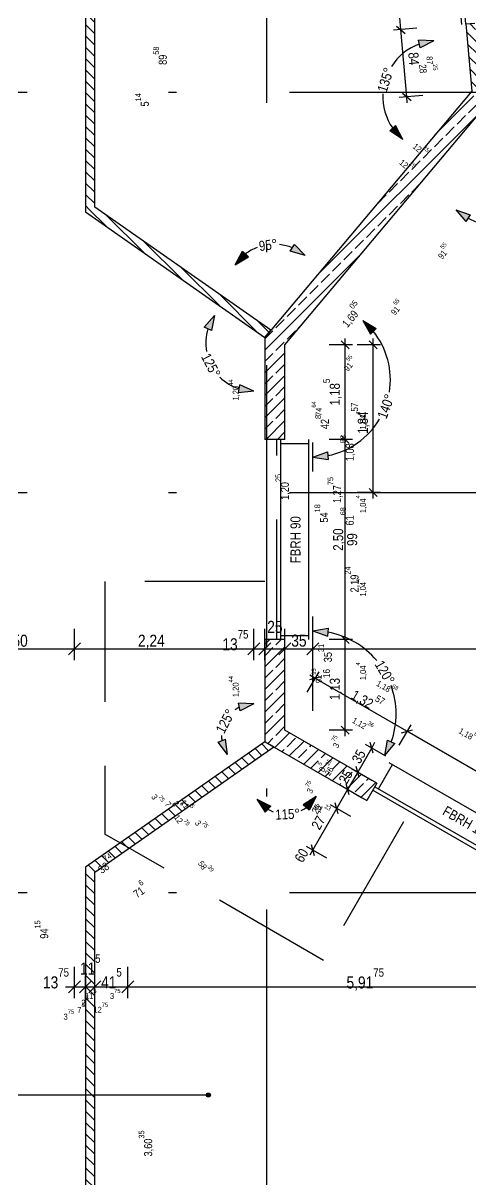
# Model space of a CAD drawing. Extents: x 0.1 to 69.2, y -3.1 to 71.7.
# Drawn here: x 36.78 to 42.36, y 35.44 to 49.89 of the extents above; entities that cross this region are included whole.
import ezdxf

# ---------------------------------------------------------------- set-up
doc = ezdxf.new("R2010")
doc.units = 0
doc.header["$MEASUREMENT"] = 0
doc.linetypes.add('Strichlinie_ kurz', pattern=[0.0023, 0.0015, -0.0008])
doc.linetypes.add('Strichpunktlinie', pattern=[0.006703, 0.003528, -0.001764, 0, -0.001411])
for name, color, linetype in [('A11 Achsen.A', 7, 'Continuous'), ('A33 Beton Schnitt.TK', 7, 'Continuous'), ('A33 Beton uns oben.TK', 7, 'Continuous'), ('A35 Mauer Schnitt.TK', 7, 'Continuous'), ('A48 Fenster.TU', 7, 'Continuous'), ('A71 Bem100.TX', 7, 'Continuous'), ('A74 Raumstempel.TX', 7, 'Continuous')]:
    doc.layers.add(name, color=color, linetype=linetype)
doc.styles.add('ERSTELLTER_STIL_1', font='ARIALN.TTF')
pattern_1 = [(45, (-18.97232, -5.88776), (-0.14142136, 0.14142136), []), (45, (-19.04303, -5.81705), (-0.14142136, 0.14142136), [0.15, -0.05])]
pattern_2 = [(135, (-18.97232, -5.88776), (0.07071068, 0.07071068), [])]

msp = doc.modelspace()

# ---------------------------------------------------------------- hatches: boundary and pattern name
at = {"layer": 'A33 Beton Schnitt.TK', "linetype": 'Continuous', "ltscale": 1000}
h = msp.add_hatch(dxfattribs=at)
h.set_pattern_fill('BETON__STAHLBETON_0003', color=256, scale=100, style=0, pattern_type=2)
h.set_pattern_definition(pattern_1)
h.paths.add_polyline_path([(40.044, 45.875), (42.492, 48.792), (42.375, 49.042), (39.794, 45.966)], flags=0)
h = msp.add_hatch(dxfattribs=at)
h.set_pattern_fill('BETON__STAHLBETON_0003', color=256, scale=100, style=0, pattern_type=2)
h.set_pattern_definition(pattern_1)
h.paths.add_polyline_path([(40.044, 45.875), (39.794, 45.966), (39.794, 44.69), (40.044, 44.69)], flags=0)
h = msp.add_hatch(dxfattribs=at)
h.set_pattern_fill('BETON__STAHLBETON_0003', color=256, scale=100, style=0, pattern_type=2)
h.set_pattern_definition(pattern_1)
h.paths.add_polyline_path([(40.044, 42.19), (39.794, 42.19), (39.794, 40.914), (40.044, 41.059)], flags=0)
h = msp.add_hatch(dxfattribs=at)
h.set_pattern_fill('BETON__STAHLBETON_0003', color=256, scale=100, style=0, pattern_type=2)
h.set_pattern_definition(pattern_1)
h.paths.add_polyline_path([(40.044, 41.059), (39.794, 40.914), (41.067, 40.179), (41.192, 40.396)], flags=0)
at = {"layer": 'A35 Mauer Schnitt.TK', "linetype": 'Continuous', "ltscale": 1000}
h = msp.add_hatch(dxfattribs=at)
h.set_pattern_fill('MW_HLZ_0003', color=256, scale=100, style=0, pattern_type=2)
h.set_pattern_definition(pattern_2)
h.paths.add_polyline_path([(37.669, 52.117), (37.554, 52.117), (37.554, 47.535), (37.669, 47.594)], flags=0)
h = msp.add_hatch(dxfattribs=at)
h.set_pattern_fill('MW_HLZ_0003', color=256, scale=100, style=0, pattern_type=2)
h.set_pattern_definition(pattern_2)
h.paths.add_polyline_path([(42.416, 49.892), (42.302, 49.882), (42.375, 49.042), (42.491, 49.042)], flags=0)
h = msp.add_hatch(dxfattribs=at)
h.set_pattern_fill('MW_HLZ_0003', color=256, scale=100, style=0, pattern_type=2)
h.set_pattern_definition(pattern_2)
h.paths.add_polyline_path([(39.868, 46.055), (37.669, 47.594), (37.554, 47.535), (39.794, 45.966)], flags=0)
h = msp.add_hatch(dxfattribs=at)
h.set_pattern_fill('MW_HLZ_0003', color=256, scale=100, style=0, pattern_type=2)
h.set_pattern_definition(pattern_2)
h.paths.add_polyline_path([(39.794, 40.914), (37.554, 39.346), (37.669, 39.286), (39.904, 40.851)], flags=0)
h = msp.add_hatch(dxfattribs=at)
h.set_pattern_fill('MW_HLZ_0003', color=256, scale=100, style=0, pattern_type=2)
h.set_pattern_definition(pattern_2)
h.paths.add_polyline_path([(37.669, 39.286), (37.554, 39.346), (37.554, 34.109), (37.669, 34.109)], flags=0)
at = {"layer": 'A71 Bem100.TX', "linetype": 'Continuous'}
for points in [[(41.903, 49.673), (41.71, 49.681), (41.732, 49.583)], [(41.515, 48.44), (41.426, 48.612), (41.352, 48.545)], [(42.176, 47.56), (42.302, 47.414), (42.358, 47.497)], [(40.296, 46.989), (40.162, 47.128), (40.111, 47.042)], [(39.422, 46.874), (39.588, 46.973), (39.516, 47.043)], [(39.164, 46.239), (39.037, 46.094), (39.127, 46.05)], [(41.015, 46.177), (41.11, 46.008), (41.182, 46.079)], [(39.657, 45.293), (39.48, 45.372), (39.465, 45.273)], [(40.394, 44.471), (40.585, 44.439), (40.575, 44.538)], [(40.394, 42.299), (40.575, 42.232), (40.584, 42.332)], [(39.657, 41.389), (39.464, 41.395), (39.487, 41.298)], [(39.326, 40.754), (39.304, 40.946), (39.211, 40.909)], [(41.293, 40.742), (41.417, 40.89), (41.326, 40.932)], [(39.695, 40.198), (39.798, 40.034), (39.866, 40.108)], [(40.434, 40.23), (40.272, 40.126), (40.346, 40.058)]]:
    msp.add_hatch(color=256, dxfattribs=at).paths.add_polyline_path(points, flags=0)
at = {"layer": 'A74 Raumstempel.TX', "linetype": 'Continuous'}
msp.add_hatch(color=256, dxfattribs=at).paths.add_polyline_path([(39.113, 36.499), (39.111, 36.508), (39.106, 36.517), (39.097, 36.522), (39.088, 36.524), (39.078, 36.522), (39.07, 36.517), (39.065, 36.508), (39.063, 36.499), (39.065, 36.489), (39.07, 36.481), (39.078, 36.476), (39.088, 36.474), (39.097, 36.476), (39.106, 36.481), (39.111, 36.489)], flags=0)

# ---------------------------------------------------------------- linework, layer by layer
at = {"layer": 'A11 Achsen.A', "linetype": 'Strichpunktlinie', "ltscale": 1000}
for p, q in [((39.812, 66.029), (39.812, -2.341)), ((19.692, 49.029), (61.182, 49.029)), ((19.692, 44.029), (61.182, 44.029)), ((19.692, 39.029), (61.182, 39.029))]:
    msp.add_line(p, q, dxfattribs=at)
at = {"layer": 'A33 Beton Schnitt.TK', "linetype": 'Continuous', "ltscale": 1000}
for p, q in [((40.044, 44.69), (39.794, 44.69)), ((40.044, 42.19), (39.794, 42.19)), ((41.192, 40.396), (41.067, 40.179))]:
    msp.add_line(p, q, dxfattribs=at)
at = {"layer": 'A33 Beton Schnitt.TK', "linetype": 'Continuous', "ltscale": 1000, "flags": 128}
for points in [[(42.375, 49.042), (39.794, 45.966)], [(40.044, 45.875), (42.492, 48.792)], [(39.794, 45.966), (39.794, 44.69)], [(40.044, 44.69), (40.044, 45.875)], [(39.794, 42.19), (39.794, 40.914)], [(40.044, 41.059), (40.044, 42.19)], [(41.192, 40.396), (40.044, 41.059)], [(39.794, 40.914), (41.067, 40.179)]]:
    msp.add_lwpolyline(points, dxfattribs=at)
at = {"layer": 'A33 Beton uns oben.TK', "linetype": 'Strichlinie_ kurz', "ltscale": 1000}
for p, q in [((39.794, 42.914), (37.794, 42.914)), ((37.794, 42.914), (37.794, 39.76)), ((41.526, 39.914), (40.526, 38.182)), ((40.526, 38.182), (37.794, 39.76))]:
    msp.add_line(p, q, dxfattribs=at)
at = {"layer": 'A35 Mauer Schnitt.TK', "linetype": 'Continuous', "ltscale": 1000}
msp.add_line((42.302, 49.882), (42.416, 49.892), dxfattribs=at)
at = {"layer": 'A35 Mauer Schnitt.TK', "linetype": 'Continuous', "ltscale": 1000, "flags": 128}
for points in [[(37.554, 52.517), (37.554, 47.535)], [(37.669, 47.594), (37.669, 52.136)], [(42.302, 49.882), (42.375, 49.042)], [(39.868, 46.055), (37.669, 47.594)], [(37.554, 47.535), (39.794, 45.966)], [(39.794, 45.966), (39.868, 46.055)], [(39.794, 40.914), (37.554, 39.346)], [(39.904, 40.851), (39.794, 40.914)], [(37.669, 39.286), (39.904, 40.851)], [(37.554, 39.346), (37.554, 34.109)], [(37.669, 34.109), (37.669, 39.286)]]:
    msp.add_lwpolyline(points, dxfattribs=at)
at = {"layer": 'A48 Fenster.TU', "linetype": 'Strichlinie_ kurz', "ltscale": 1000}
for p, q in [((42.254, 49.877), (42.124, 51.372)), ((39.944, 42.19), (39.944, 44.69)), ((41.142, 40.309), (43.307, 39.059))]:
    msp.add_line(p, q, dxfattribs=at)
at = {"layer": 'A48 Fenster.TU', "linetype": 'Continuous', "ltscale": 1000}
for p, q in [((42.304, 49.882), (42.173, 51.376)), ((39.994, 42.19), (39.994, 44.69)), ((40.344, 42.19), (40.344, 44.69)), ((39.994, 44.64), (40.344, 44.64)), ((39.994, 42.24), (40.344, 42.24)), ((41.211, 40.327), (41.386, 40.631)), ((41.342, 40.656), (43.507, 39.406)), ((41.167, 40.352), (43.332, 39.102))]:
    msp.add_line(p, q, dxfattribs=at)
at = {"layer": 'A71 Bem100.TX', "linetype": 'Continuous', "ltscale": 1000}
for p, q in [((41.491, 49.811), (41.36, 51.305)), ((41.69, 49.828), (41.398, 49.803)), ((41.437, 49.856), (41.545, 49.765)), ((41.565, 48.971), (41.491, 49.811)), ((41.903, 49.673), (41.71, 49.681)), ((41.732, 49.583), (41.71, 49.681)), ((41.903, 49.673), (41.732, 49.583)), ((41.511, 49.017), (41.619, 48.926)), ((41.764, 48.989), (41.471, 48.963)), ((41.571, 48.896), (41.565, 48.971)), ((41.352, 48.545), (41.426, 48.612)), ((41.515, 48.44), (41.426, 48.612)), ((41.515, 48.44), (41.352, 48.545)), ((42.176, 47.56), (42.358, 47.497)), ((42.176, 47.56), (42.302, 47.414)), ((42.358, 47.497), (42.302, 47.414)), ((40.111, 47.042), (40.162, 47.128)), ((40.296, 46.989), (40.162, 47.128)), ((39.422, 46.874), (39.516, 47.043)), ((39.422, 46.874), (39.588, 46.973)), ((39.516, 47.043), (39.588, 46.973)), ((40.296, 46.989), (40.111, 47.042)), ((39.164, 46.239), (39.037, 46.094)), ((39.164, 46.239), (39.127, 46.05)), ((41.015, 46.177), (41.182, 46.079)), ((41.015, 46.177), (41.11, 46.008)), ((39.127, 46.05), (39.037, 46.094)), ((41.182, 46.079), (41.11, 46.008)), ((40.888, 45.875), (40.594, 45.875)), ((40.844, 45.825), (40.744, 45.925)), ((40.794, 45.875), (40.794, 45.95)), ((40.794, 44.69), (40.794, 45.875)), ((41.238, 45.875), (40.944, 45.875)), ((41.194, 45.825), (41.094, 45.925)), ((41.144, 45.875), (41.144, 45.95)), ((41.144, 44.029), (41.144, 45.875)), ((39.465, 45.273), (39.48, 45.372)), ((39.657, 45.293), (39.465, 45.273)), ((39.657, 45.293), (39.48, 45.372)), ((40.888, 44.69), (40.594, 44.69)), ((40.744, 44.74), (40.844, 44.64)), ((40.794, 42.19), (40.794, 44.69)), ((40.394, 44.289), (40.394, 44.652)), ((40.394, 44.471), (40.575, 44.538)), ((40.575, 44.538), (40.585, 44.439)), ((40.394, 44.471), (40.585, 44.439)), ((41.238, 44.029), (40.944, 44.029)), ((41.094, 44.079), (41.194, 43.979)), ((41.144, 43.954), (41.144, 44.029)), ((40.394, 41.299), (40.394, 42.48)), ((37.417, 41.932), (37.417, 42.323)), ((39.657, 41.932), (39.657, 42.323)), ((39.794, 41.932), (39.794, 42.323)), ((40.044, 41.932), (40.044, 42.323)), ((40.394, 42.299), (40.584, 42.332)), ((40.394, 41.932), (40.394, 42.323)), ((40.394, 42.299), (40.575, 42.232)), ((40.584, 42.332), (40.575, 42.232)), ((40.744, 42.24), (40.844, 42.14)), ((35.917, 42.073), (37.417, 42.073)), ((37.492, 42.148), (37.342, 41.998)), ((37.417, 42.073), (39.657, 42.073)), ((39.732, 42.148), (39.582, 41.998)), ((39.657, 42.073), (39.794, 42.073)), ((39.869, 42.148), (39.719, 41.998)), ((39.794, 42.073), (40.044, 42.073)), ((40.119, 42.148), (39.969, 41.998)), ((40.044, 42.073), (40.394, 42.073)), ((40.469, 42.148), (40.319, 41.998)), ((40.394, 42.073), (49.397, 42.073)), ((40.888, 42.19), (40.594, 42.19)), ((40.794, 41.059), (40.794, 42.19)), ((40.466, 41.788), (40.319, 41.534)), ((40.487, 41.726), (40.35, 41.689)), ((40.419, 41.707), (40.354, 41.745)), ((41.567, 41.044), (40.419, 41.707)), ((39.657, 41.389), (39.464, 41.395)), ((39.487, 41.298), (39.464, 41.395)), ((39.657, 41.389), (39.487, 41.298)), ((40.888, 41.059), (40.594, 41.059)), ((40.744, 41.109), (40.844, 41.009)), ((40.794, 40.984), (40.794, 41.059)), ((41.614, 41.126), (41.467, 40.871)), ((41.498, 41.026), (41.635, 41.063)), ((39.211, 40.909), (39.304, 40.946)), ((39.326, 40.754), (39.211, 40.909)), ((39.326, 40.754), (39.304, 40.946)), ((41.145, 40.769), (41.109, 40.906)), ((41.164, 40.903), (41.127, 40.838)), ((41.293, 40.742), (41.326, 40.932)), ((41.326, 40.932), (41.417, 40.89)), ((43.732, 39.794), (41.567, 41.044)), ((41.127, 40.838), (40.952, 40.535)), ((41.046, 40.884), (41.3, 40.738)), ((41.293, 40.742), (41.417, 40.89)), ((40.952, 40.535), (40.827, 40.318)), ((40.871, 40.581), (41.125, 40.435)), ((40.97, 40.466), (40.934, 40.603)), ((40.746, 40.365), (41, 40.218)), ((40.845, 40.25), (40.809, 40.386)), ((39.695, 40.198), (39.866, 40.108)), ((39.695, 40.198), (39.798, 40.034)), ((40.434, 40.23), (40.272, 40.126)), ((40.434, 40.23), (40.346, 40.058)), ((40.827, 40.318), (40.691, 40.082)), ((39.866, 40.108), (39.798, 40.034)), ((40.346, 40.058), (40.272, 40.126)), ((40.691, 40.082), (40.391, 39.562)), ((40.609, 40.129), (40.864, 39.982)), ((40.709, 40.014), (40.672, 40.15)), ((40.309, 39.609), (40.564, 39.462)), ((40.372, 39.631), (40.409, 39.494)), ((40.391, 39.562), (40.353, 39.497)), ((37.417, 37.709), (37.417, 38.1)), ((38.084, 37.709), (38.084, 38.1)), ((37.492, 37.925), (37.342, 37.775)), ((37.629, 37.925), (37.479, 37.775)), ((37.554, 37.6), (37.554, 37.99)), ((37.744, 37.925), (37.594, 37.775)), ((37.669, 37.6), (37.669, 37.99)), ((38.159, 37.925), (38.009, 37.775)), ((37.304, 37.85), (37.417, 37.85)), ((37.417, 37.85), (37.554, 37.85)), ((37.554, 37.85), (37.669, 37.85)), ((37.669, 37.85), (38.084, 37.85)), ((38.084, 37.85), (44.002, 37.85))]:
    msp.add_line(p, q, dxfattribs=at)
for centre, radius, start, end in [((41.964, 48.976), 0.699, 110.3308, 147.563), ((41.964, 48.976), 0.699, 177.437, 214.6692), ((42.748, 48.242), 0.891, 242.0248, 283.3223), ((39.912, 46.531), 0.598, 67.9525, 83.9314), ((39.912, 46.531), 0.598, 111.0686, 127.0475), ((39.657, 45.895), 0.601, 162.8511, 190.0537), ((40.394, 45.437), 0.966, 350.7555, 38.9162), ((39.657, 45.895), 0.601, 224.9463, 252.1489), ((40.394, 45.437), 0.966, 281.0838, 329.2445), ((40.394, 41.261), 1.038, 40.0007, 79.688), ((40.394, 41.261), 1.038, 340.312, 19.9993), ((39.657, 40.986), 0.404, 116.7351, 125.9638), ((39.657, 40.986), 0.404, 179.0362, 188.2649), ((40.054, 40.449), 0.439, 239.5632, 248.9855), ((40.054, 40.449), 0.439, 296.0145, 305.4368)]:
    msp.add_arc(centre, radius, start, end, dxfattribs=at)
at = {"layer": 'A74 Raumstempel.TX', "linetype": 'Continuous', "ltscale": 1000}
msp.add_line((39.063, 36.499), (30.078, 36.499), dxfattribs=at)
msp.add_circle((39.088, 36.499), 0.025, dxfattribs=at)

# ---------------------------------------------------------------- texts
at = {"linetype": 'Continuous', "attachment_point": 7, "style": 'ERSTELLTER_STIL_1'}
for s, insert, char_height, rotation in [('{89\\A1{\\H0.7x;\\S58^  ;}}', (38.57, 49.371), 0.1, 90), ('{84\\A1{\\H0.7x;\\S28^  ;}}', (41.581, 49.522), 0.125, 275), ('{87\\A1{\\H0.7x;\\S25^  ;}}', (41.809, 49.476), 0.075, 275), ('{5\\A1{\\H0.7x;\\S14^  ;}}', (38.346, 48.851), 0.1, 90), ('{12\\A1{\\H0.7x;\\S25^  ;}}', (41.632, 48.339), 0.075, 320), ('{12\\A1{\\H0.7x;\\S25^  ;}}', (41.464, 48.139), 0.075, 320), ('{91\\A1{\\H0.7x;\\S55^  ;}}', (42.007, 46.936), 0.075, 50), ('{1,69\\A1{\\H0.7x;\\S05^  ;}}', (40.839, 46.069), 0.1, 50), ('{91\\A1{\\H0.7x;\\S55^  ;}}', (41.418, 46.235), 0.075, 50), ('{91\\A1{\\H0.7x;\\S55^  ;}}', (40.83, 45.533), 0.075, 50), ('{1,20\\A1{\\H0.7x;\\S44^  ;}}', (39.481, 45.177), 0.075, 90), ('{1,18\\A1{\\H0.7x;\\S5^  ;}}', (40.752, 45.116), 0.125, 90), ('{74\\A1{\\H0.7x;\\S64^  ;}}', (40.504, 44.984), 0.075, 90), ('{1,84\\A1{\\H0.7x;\\S57^  ;}}', (41.102, 44.76), 0.125, 90), ('{42\\A1{\\H0.7x;\\S8^  ;}}', (40.592, 44.819), 0.1, 90), ('{1,04\\A1{\\H0.7x;\\S4^  ;}}', (41.069, 44.815), 0.075, 90), ('{1,08\\A1{\\H0.7x;\\S88^  ;}}', (40.922, 44.42), 0.1, 90), ('{1,20\\A1{\\H0.7x;\\S25^  ;}}', (40.112, 43.935), 0.1, 90), ('{1,27\\A1{\\H0.7x;\\S75^  ;}}', (40.763, 43.897), 0.1, 90), ('{1,04\\A1{\\H0.7x;\\S4^  ;}}', (41.069, 43.771), 0.075, 90), ('{54\\A1{\\H0.7x;\\S18^  ;}}', (40.583, 43.652), 0.1, 90), ('{61\\A1{\\H0.7x;\\S68^  ;}}', (40.904, 43.615), 0.1, 90), ('{2,19\\A1{\\H0.7x;\\S24^  ;}}', (40.981, 42.779), 0.1, 90), ('{1,04\\A1{\\H0.7x;\\S4^  ;}}', (41.069, 42.727), 0.075, 90), ('{35\\A1{\\H0.7x;\\S31^  ;}}', (40.631, 41.907), 0.1, 90), ('{92\\A1{\\H0.7x;\\S95^  ;}}', (40.505, 41.646), 0.075, 90), ('{1,13\\A1{\\H0.7x;\\S16^  ;}}', (40.752, 41.432), 0.125, 90), ('{1,04\\A1{\\H0.7x;\\S4^  ;}}', (41.069, 41.683), 0.075, 90), ('{1,20\\A1{\\H0.7x;\\S44^  ;}}', (39.481, 41.472), 0.075, 90), ('{1,18\\A1{\\H0.7x;\\S68^  ;}}', (41.17, 41.607), 0.075, 330), ('{1,32\\A1{\\H0.7x;\\S57^  ;}}', (40.847, 41.439), 0.125, 330), ('{1,12\\A1{\\H0.7x;\\S36^  ;}}', (40.868, 41.146), 0.075, 330), ('{1,18\\A1{\\H0.7x;\\S68^  ;}}', (42.198, 41.014), 0.075, 330), ('{3\\A1{\\H0.7x;\\S75^  ;}}', (40.704, 40.827), 0.075, 60), ('{0\\A1{\\H0.7x;\\S5^  ;}}', (40.531, 40.527), 0.075, 60), ('{26\\A1{\\H0.7x;\\S25^  ;}}', (40.604, 40.482), 0.075, 60), ('{3\\A1{\\H0.7x;\\S75^  ;}}', (40.376, 40.259), 0.075, 60), ('{3\\A1{\\H0.7x;\\S75^  ;}}', (38.37, 40.223), 0.075, 305), ('{11\\A1{\\H0.7x;\\S5^  ;}}', (38.736, 40.153), 0.075, 305), ('{7\\A1{\\H0.7x;\\S5^  ;}}', (38.539, 40.133), 0.075, 305), ('{2\\A1{\\H0.7x;\\S5^  ;}}', (38.639, 40.142), 0.075, 305), ('{1,01\\A1{\\H0.7x;\\S23^  ;}}', (40.33, 40.104), 0.075, 330.0076), ('{27\\A1{\\H0.7x;\\S25^  ;}}', (40.475, 39.802), 0.125, 60), ('{12\\A1{\\H0.7x;\\S75^  ;}}', (38.655, 39.968), 0.075, 305), ('{3\\A1{\\H0.7x;\\S75^  ;}}', (38.914, 39.897), 0.075, 305), ('{38\\A1{\\H0.7x;\\S74^  ;}}', (37.758, 39.259), 0.1, 35), ('{58\\A1{\\H0.7x;\\S39^  ;}}', (38.953, 39.391), 0.075, 305), ('{71\\A1{\\H0.7x;\\S6^  ;}}', (38.197, 38.955), 0.1, 35), ('{94\\A1{\\H0.7x;\\S15^  ;}}', (37.09, 38.452), 0.1, 90), ('{3,60\\A1{\\H0.7x;\\S35^  ;}}', (38.405, 35.732), 0.1, 90)]:
    msp.add_mtext(s, dxfattribs=dict(at, insert=insert, char_height=char_height, rotation=rotation))
for s, insert, char_height in [('{13\\A1{\\H0.7x;\\S75^  ;}}', (39.263, 42.054), 0.15), ('{11\\A1{\\H0.7x;\\S5^  ;}}', (37.484, 38.005), 0.15), ('{13\\A1{\\H0.7x;\\S75^  ;}}', (37.023, 37.83), 0.15), ('{41\\A1{\\H0.7x;\\S5^  ;}}', (37.749, 37.833), 0.15), ('{5,91\\A1{\\H0.7x;\\S75^  ;}}', (40.812, 37.803), 0.15), ('{2\\A1{\\H0.7x;\\S5^  ;}}', (37.502, 37.614), 0.075), ('{11\\A1{\\H0.7x;\\S5^  ;}}', (37.548, 37.7), 0.075), ('{3\\A1{\\H0.7x;\\S75^  ;}}', (37.86, 37.699), 0.075), ('{7\\A1{\\H0.7x;\\S5^  ;}}', (37.452, 37.526), 0.075), ('{12\\A1{\\H0.7x;\\S75^  ;}}', (37.653, 37.527), 0.075), ('{3\\A1{\\H0.7x;\\S75^  ;}}', (37.28, 37.44), 0.075)]:
    msp.add_mtext(s, dxfattribs=dict(at, insert=insert, char_height=char_height))
at = {"layer": 'A33 Beton Schnitt.TK', "linetype": 'Continuous', "char_height": 0.125, "attachment_point": 7, "style": 'ERSTELLTER_STIL_1'}
for s, insert, rotation in [('{FBRH 90}', (40.24, 43.143), 90), ('{FBRH 1,00}', (41.989, 39.99), 330)]:
    msp.add_mtext(s, dxfattribs=dict(at, insert=insert, rotation=rotation))
at = {"layer": 'A71 Bem100.TX', "linetype": 'Continuous', "char_height": 0.125, "attachment_point": 7, "style": 'ERSTELLTER_STIL_1'}
for s, insert, rotation in [('{135°}', (41.314, 49.018), 72.5), ('{95°}', (39.728, 47.042), 7.5), ('{125°}', (38.992, 45.724), 297.5), ('{140°}', (41.312, 44.937), 70), ('{2,50}', (40.794, 43.3), 90), ('{99}', (40.947, 43.36), 90), ('{120°}', (41.158, 41.881), 300), ('{125°}', (39.286, 41.004), 62.5), ('{35}', (40.98, 40.628), 60), ('{25}', (40.817, 40.375), 60), ('{115°}', (39.926, 39.938), 2.5), ('{60}', (40.266, 39.392), 60)]:
    msp.add_mtext(s, dxfattribs=dict(at, insert=insert, rotation=rotation))
at = {"layer": 'A71 Bem100.TX', "linetype": 'Continuous', "char_height": 0.15, "attachment_point": 7, "style": 'ERSTELLTER_STIL_1'}
for s, insert in [('{25}', (39.823, 42.272)), ('{1,50}', (36.499, 42.073)), ('{2,24}', (38.209, 42.073)), ('{35}', (40.123, 42.1))]:
    msp.add_mtext(s, dxfattribs=dict(at, insert=insert))

doc.saveas('drawing.dxf')
